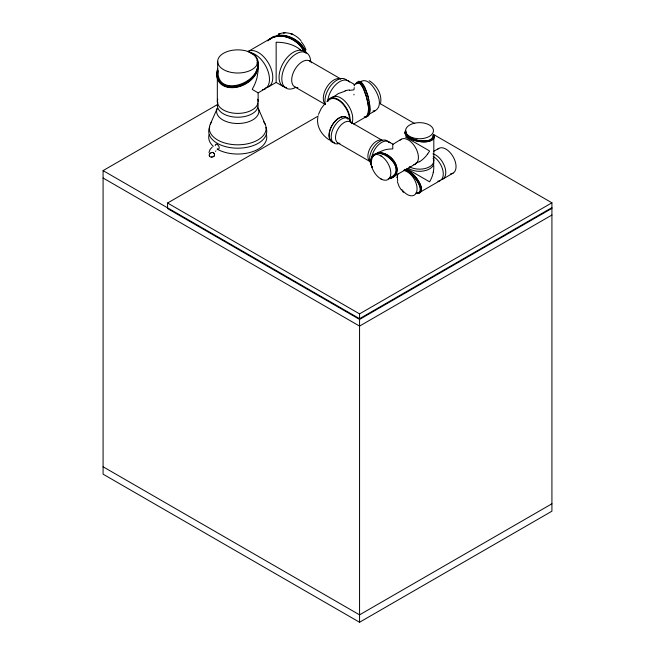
<?xml version="1.0" encoding="UTF-8"?>
<svg xmlns="http://www.w3.org/2000/svg" width="655" height="655" viewBox="0 0 655 655"><rect width="100%" height="100%" fill="white"/><g stroke="black" fill="none" stroke-linecap="round" stroke-linejoin="round"><path stroke-width="0.98" d="M217.329 101.607L217.337 74.498L217.804 71.207M276.156 82.17L276.156 42.477M392.787 144.428L401.163 139.253M354.265 85.887L354.273 84.339L348.182 80.827M354.249 87.623L353.913 89.858L349.516 90.349M257.202 60.465C263.662 82.792 215.839 99.265 218.074 70.265M258.291 64.305L257.882 69.045L255.745 74.252A23.654 17.775 -23.7 0 1 247.705 82.645C241.875 86.55 234.539 88.679 227.547 87.238A19.683 14.795 -23.7 0 1 219.425 82.546C216.215 78.649 216.183 73.057 217.697 68.456M433.201 135.266C435.436 147.219 402.981 141.202 405.682 131.671M369.707 109.909L369.101 101.869M396.946 177.554L396.987 176.94M317.822 117.384C316.209 126.431 321.769 135.135 329.178 139.867M405.011 133.071L405.085 132.425A15.229 6.46 10.6 0 1 405.707 131.237M369.576 111.014L369.649 110.482M216.854 73.221L217.697 69.659M258.193 66.065L255.745 73.057A23.654 17.775 -23.7 0 1 247.705 81.441C241.875 85.355 234.539 87.483 227.547 86.042A19.683 14.795 -23.7 0 1 219.425 81.343L217.223 77.126L216.756 73.778M380.449 103.744C382.495 94.819 376.813 85.191 369.207 80.753M433.332 172.281L432.423 175.655A27.002 22.049 -60 0 1 431.481 178.144L429.688 181.746M369.379 111.989L369.485 111.522M208.961 152.541L210.026 149.569L212.212 147.056M318.486 114.363L321.22 108.46L324.855 103.817M405.863 131.237C404.708 139.777 432.431 146.245 433.192 135.086M210.304 124.172L217.214 108.435M355.755 84.307C358.711 79.681 362.616 86.828 363.762 89.571M355.501 83.93L357.294 82.047L359.767 83.062A20.878 6.182 77.3 0 1 363.599 88.744L366.603 96.85L368.519 107.24A16.113 4.765 77.3 0 1 368.519 112.455C368.577 114.65 367.013 118.784 364.245 116.836M357 83.062L358.793 81.179L361.265 82.194A20.878 6.182 77.3 0 1 365.097 87.876L368.102 95.99L370.018 106.372A16.113 4.765 77.3 0 1 370.018 111.596L368.577 115.886L366.374 116.312M252.339 89.08L252.658 88.499A39.054 31.915 -60 0 0 257.03 77.724L258.086 70.986A27.461 22.417 -60 0 0 258.135 69.274L256.989 62.151M372.76 156.897L373.014 156.463M429.385 151.395L427.559 154.146M267.903 40.913L270.826 38.399M373.604 155.661C385.5 144.313 408.27 171.938 390.183 177.865M215.454 151.346L215.945 150.879M333.321 97.161L338.177 93.657L345.21 91.102M375.184 154.867L378.492 152.345M209.968 153.647L209.453 154.261A2.587 2.178 2.8 0 0 209.322 155.988M268.157 40.086L272.374 37.261L279.619 35.919A23.826 17.89 36.5 0 1 290.861 38.678C296.6 41.478 301.636 46.055 304.256 51.95M269.475 39.333L273.684 36.508L280.93 35.165A23.826 17.89 36.5 0 1 292.171 37.916C298.443 40.978 303.953 46.202 306.212 52.916M359.914 82.162C366.898 76.832 373.677 86.763 376.502 92.289C378.394 96.138 379.949 100.477 379.237 104.833C378.68 110.097 372.924 111.907 369.076 114.199M269.737 39.554C281.904 29.631 301.464 39.496 305.934 53.17M353.536 124.024L366.448 116.574C371.156 108.583 366.735 98.021 363.918 89.915M393.459 176.997L391.592 178.086A15.212 10.627 46.8 0 1 388.235 178.725M416.089 192.906A13.689 5.772 49.3 0 0 418.185 192.832C422.508 192.357 421.411 186.921 420.068 184.202C416.957 177.759 411.815 171.389 404.708 169.334M213.718 156.168L214.373 155.636A2.186 1.474 49.8 0 0 214.3 153.941M433.356 134.365L551.919 202.813L551.919 511.195L359.562 622.25L103.081 474.171L103.081 170.611L217.787 104.382M258.135 101.607L258.135 92.838L265.431 88.621M268.747 86.706L276.156 82.432L283.173 86.476M551.919 208.364L359.562 319.427L167.557 208.577L167.557 203.025L318.445 115.91M433.675 151.362L438.809 148.398M393.164 176.858L415.45 163.996M419.773 192.374L440.324 180.502M442.829 179.061L453.088 173.141M167.557 203.025L359.562 313.876L551.919 202.813M551.919 207.627L359.562 318.682L103.081 170.611M551.919 215.028L359.562 326.092L103.081 178.013M551.919 503.785L359.562 614.849L103.081 466.769M419.527 161.638L415.647 163.259M378.508 152.337L384.419 149.97A27.477 22.434 0 0 1 392.763 148.931L392.787 144.19M211.115 152.844L211.893 152.525M375.544 153.868L373.669 154.948A14.361 10.038 46.8 0 0 372.196 167.459M366.448 116.574L365.122 116.737M375.569 110.458L372.973 111.055M280.283 33.602L278.244 34.396C286.096 30.433 295.683 34.232 300.989 40.675M278.244 34.396L279.955 33.724M212.245 156.84L211.278 157.077M211.991 152.5L212.04 152.492A2.088 1.908 -74.2 0 1 213.538 152.746M389.135 178.152C412.732 168.769 369.174 136.207 371.483 165.093M284.286 32.807L283.492 32.865L284.99 32.758M276.263 42.215C284.581 42.305 293.325 44.122 299.933 49.436M421.108 140.882L418.095 140.457A14.361 6.091 10.6 0 1 405.077 132.94M380.833 178.88L381.726 179.347M429.336 150.806L405.257 136.911M429.402 181.722L406.788 168.662M252.29 89.465L258.135 92.838M380.268 103.711L414.779 123.631M388.702 141.734L392.787 144.149M350.171 121.838L382.651 140.588A12.24 7.066 -60 0 0 370.411 147.662A12.24 7.066 -60 0 0 370.411 161.793L338.005 143.085M309.348 60.784L340.796 78.96A14.959 8.638 -60 0 0 326.878 87.074A14.959 8.638 -60 0 0 325.085 104.055M295.192 87.115L325.519 104.644M360.741 82.636L364.139 86.894M380.833 155.825L381.726 156.389M300.285 49.739L300.719 50.132M300.973 50.378L301.39 50.795M402.579 191.457L403.464 192.341M213.784 153.049L214.406 153.917M401.482 190.187L399.108 186.503L397.331 181.591M209.42 155.956L210.001 156.692A2.366 1.99 -59.7 0 0 211.278 156.995M364.442 87.5L364.753 88.13M304.288 52.048C298.975 40.381 283.738 32.373 271.506 37.998L247.967 51.589A20.403 11.782 60 0 1 269.688 65.377A20.403 11.782 60 0 1 265.668 87.729M365.056 88.785L365.351 89.465A21.623 6.403 77.3 0 1 367.512 95.458M258.25 108.435L265.16 124.172M371.884 166.304L372.4 167.5M257.055 60.276L257.366 61.005M367.75 96.236L367.971 97.03M257.62 61.75C262.671 82.194 223.453 99.683 217.386 76.119M368.388 98.627L368.765 100.24M257.833 62.16L258.168 63.789M434.077 135.724L434.085 137.042A15.229 6.46 10.6 0 1 421.108 140.874M434.077 136.518L434.085 137.837A15.229 6.46 10.6 0 1 421.108 141.668L418.095 141.251A14.361 6.091 10.6 0 1 405.077 133.735L405.085 131.63A15.229 6.46 10.6 0 1 405.707 130.443M258.291 65.5L257.833 60.956L255.63 56.739A19.683 14.795 -23.7 0 0 250.742 53.096M354.273 84.339L354.273 84.839M217.337 74.498L217.337 75.309M433.815 137.149L433.815 160.917M359.562 313.876L359.562 622.25M217.681 61.447L217.681 73.581M437.491 149.504A14.279 8.245 60 0 1 453.44 157.282A14.279 8.245 60 0 1 450.583 173.804M432.906 153.876A14.279 8.245 60 0 1 444.868 167.148A14.279 8.245 60 0 1 441.216 179.642M433.135 158.412A14.279 8.245 0 0 1 426.904 167.983A14.279 8.245 0 0 1 409.342 166.697M433.323 160.925A14.279 8.245 0 0 1 425.971 170.423A14.279 8.245 0 0 1 408.36 168.204M417.088 192.988A14.369 6.059 49.3 0 0 419.405 192.947L420.518 192.275A15.245 6.427 49.3 0 0 417.276 179.118L415.401 176.727A14.369 6.059 49.3 0 0 405.584 169.408M416.261 193.462A14.369 6.059 49.3 0 0 418.578 193.422L419.699 192.75A15.245 6.427 49.3 0 0 416.449 179.593L414.574 177.202A14.369 6.059 49.3 0 0 404.765 169.882M403.595 170.456A13.935 8.048 60 0 1 417.022 189.934A13.935 8.048 60 0 1 401.834 189.532M397.749 180.788A13.935 8.048 60 0 1 398.06 173.649M418.16 192.791A14.574 6.149 49.3 0 0 413.502 176.367A13.689 5.772 49.3 0 0 404.02 170.079M433.184 156.471A14.279 8.245 60 0 1 443.001 171.045A14.279 8.245 60 0 1 437.827 181.173M433.348 163.463A18.299 14.959 -59.9 0 1 433.217 172.265M399.853 140.367A14.279 8.245 60 0 1 415.45 147.498A14.279 8.245 60 0 1 413.837 164.577M433.479 134.365A14.361 6.091 10.6 0 1 434.093 135.724M433.479 135.159A14.361 6.091 10.6 0 1 434.093 136.518M427.518 154.113A24.636 20.117 -60 0 1 419.56 161.728M393.467 177.014A14.361 10.038 46.8 0 0 393.508 161.949L391.641 159.55A15.212 10.627 46.8 0 0 375.552 153.876M372.531 156.897A14.361 10.038 46.8 0 1 374.496 154.457L376.379 153.385A15.212 10.627 46.8 0 1 392.468 159.075L394.335 161.466A14.361 10.038 46.8 0 1 394.302 176.531L392.419 177.603A15.212 10.627 46.8 0 1 390.233 178.152M371.516 158.878A14.279 8.245 -60 0 1 379.114 144.215A14.279 8.245 -60 0 1 390.012 142.831M371.221 164.241A14.279 8.245 -60 0 1 374.554 145.983A14.279 8.245 -60 0 1 388.562 142.315M334.476 142.618A14.279 8.245 -60 0 1 331.946 125.482A14.279 8.245 -60 0 1 348.059 119.038M330.652 98.397A17.005 9.817 60 0 1 346.241 102.647A17.005 9.817 60 0 1 351.907 123.345M326.943 101.738A17.005 9.817 60 0 1 340.895 101.378A17.005 9.817 60 0 1 350.106 121.437M327.983 101.206A16.195 9.35 60 0 1 341.108 102.254A16.195 9.35 60 0 1 349.524 120.446M333.657 142.332A14.123 8.155 -60 0 1 332.437 124.925A14.123 8.155 -60 0 1 347.952 118.964M339.691 143.65A12.24 7.066 -60 0 1 338.34 128.47A12.24 7.066 -60 0 1 351.964 123.672M339.847 143.216A14.279 8.245 -60 0 1 331.193 136.404A14.279 8.245 -60 0 1 340.313 119.799A14.279 8.245 -60 0 1 351.145 122.657M286.694 87.483A20.403 11.782 -60 0 1 282.821 63.781A20.403 11.782 -60 0 1 305.541 52.777M248.957 52.441A20.403 11.782 60 0 1 267.821 70.699A20.403 11.782 60 0 1 262.352 89.645M301.169 41.732A15.859 9.923 55.5 0 1 305.967 49.927M327.737 101.026A16.997 9.817 -60 0 1 336.719 83.815A16.997 9.817 -60 0 1 349.59 81.965M325.224 103.711A16.997 9.817 -60 0 1 332.453 83.717A16.997 9.817 -60 0 1 347.175 80.761M297.878 87.598A14.959 8.638 -60 0 1 294.529 70.093A14.959 8.638 -60 0 1 311.559 62.733M357.851 83.496A20.1 5.944 77.3 0 1 358.031 83.242M345.07 90.718A31.825 25.774 -0.5 0 1 349.442 89.94M353.937 94.918A31.833 0.868 -86.1 0 1 353.995 94.263M294.947 87.811A20.403 11.782 -60 0 1 281.822 78.297A20.403 11.782 -60 0 1 295.806 54.07A20.403 11.782 -60 0 1 310.609 60.678M257.702 99.192A20.403 11.782 0 0 1 237.732 113.389A20.403 11.782 0 0 1 217.763 99.192M214.291 156.119A2.162 0.729 -17.1 0 1 212.154 157.102M209.747 153.606A2.399 1.13 -29.9 0 1 211.09 152.689M213.522 152.861A2.645 2.514 89 0 1 213.759 153.065M217.214 144.542A2.71 1.703 55.3 0 1 219.212 147.719A2.71 1.703 55.3 0 1 217.214 148.963M215.217 145.656A2.71 1.695 65.2 0 1 217.173 144.329M265.938 127.496A29.016 16.752 0 0 1 237.2 148.186A29.016 16.752 0 0 1 209.797 126.906M266.454 134.905A29.016 16.752 0 0 1 250.718 152.271A29.016 16.752 0 0 1 217.214 149.135M213.317 146.343A29.016 16.752 0 0 1 209.011 134.905M263.564 121.609A28.394 16.391 0 0 1 237.97 144.812A28.394 16.391 0 0 1 211.704 121.863M257.546 107.019A21.148 12.208 0 0 1 239.239 123.468A21.148 12.208 0 0 1 217.067 108.689M257.726 103.081A20.403 11.782 0 0 1 237.356 117.212A20.403 11.782 0 0 1 217.902 102.663M292.302 34.248L290.795 33.659L292.801 34.461L292.302 34.248M412.56 137.665A13.935 8.048 0 0 0 433.463 130.697A13.935 8.048 0 0 0 412.56 123.73A13.935 8.048 0 0 0 412.56 137.665M371.188 164.773A14.115 8.147 60 0 0 387.891 179.576A14.115 8.147 60 0 0 383.412 157.716A14.115 8.147 60 0 0 371.188 164.773M227.703 71.469A20.051 11.577 0 0 0 257.783 61.447A20.051 11.577 0 0 0 227.703 51.417A20.051 11.577 0 0 0 227.703 71.469"/></g></svg>
